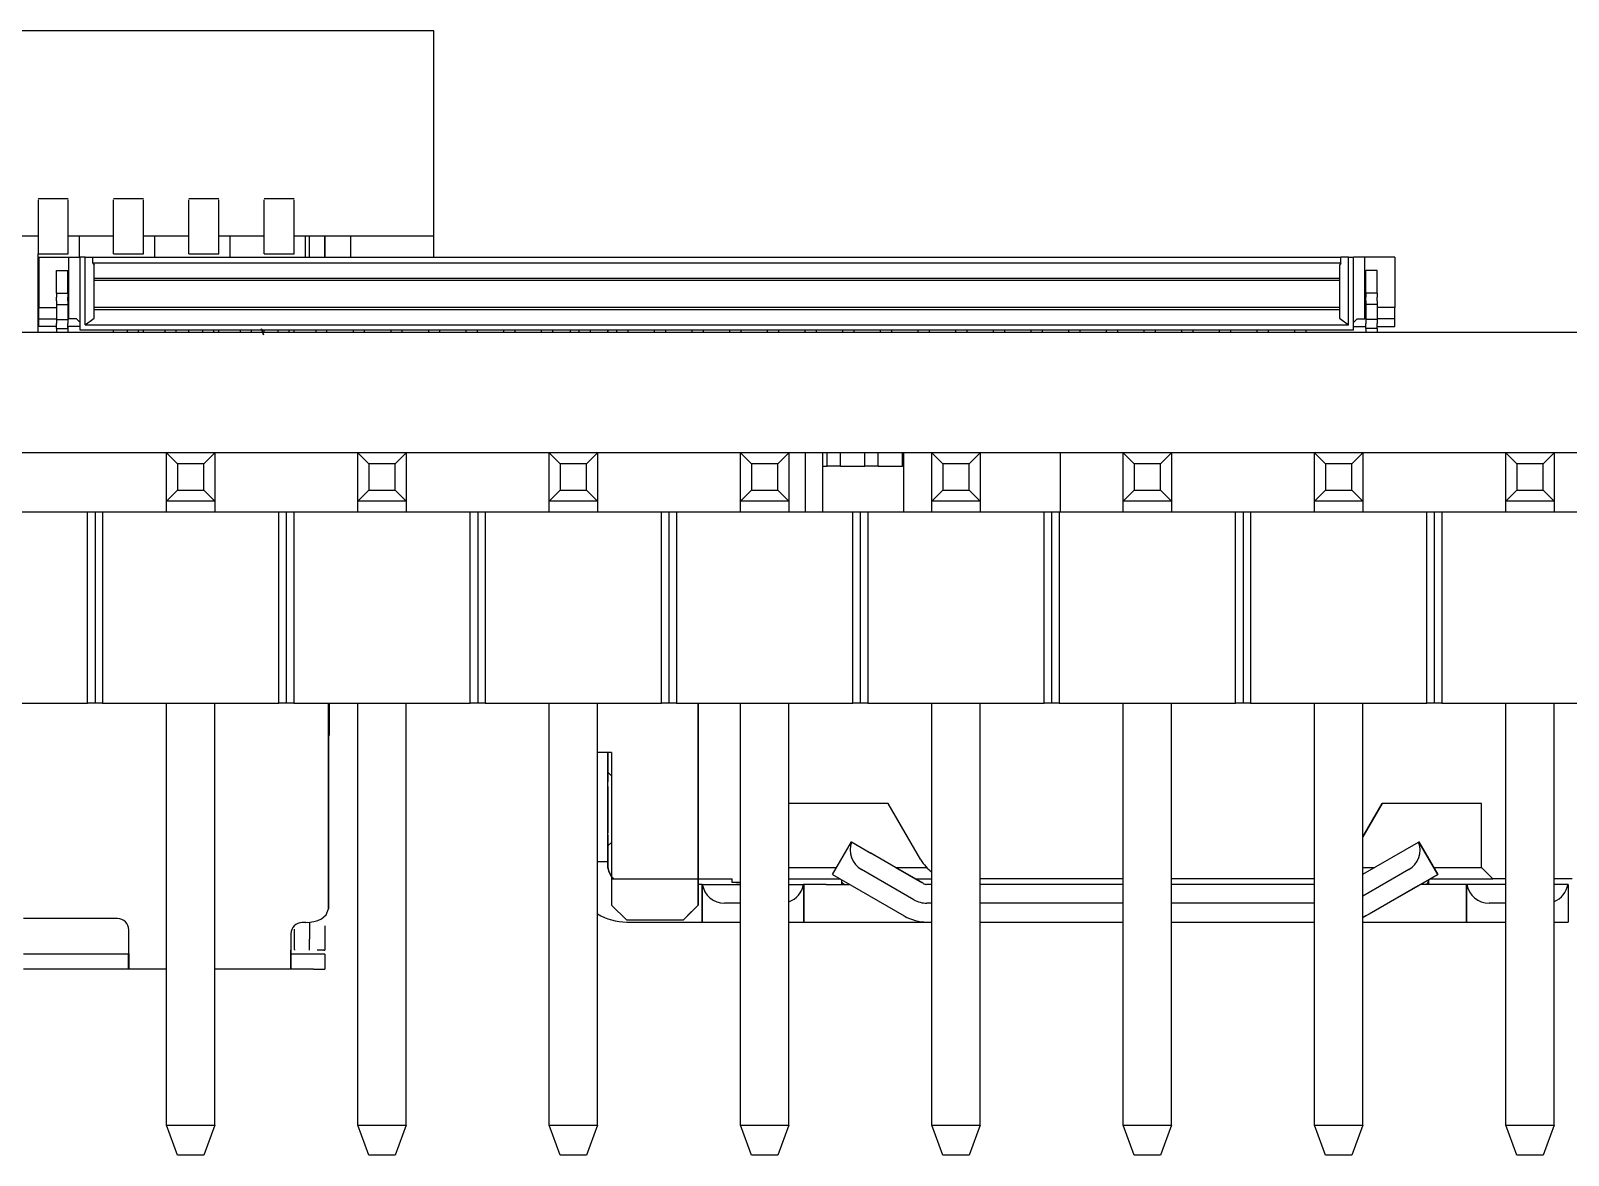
# Model space of a CAD drawing. Header units: millimetres. Extents: x 2 to 1109, y 2 to 430.
# Drawn here: x 104.71 to 125.12, y 259.17 to 274.09 of the extents above; entities that cross this region are included whole.
import ezdxf

# ---------------------------------------------------------------- set-up
doc = ezdxf.new("R2010")
doc.units = ezdxf.units.MM
doc.header["$LTSCALE"] = 0.5
doc.layers.add('几何体', color=7, linetype='Continuous')

msp = doc.modelspace()

# ---------------------------------------------------------------- linework, layer by layer
at = {"layer": '几何体'}
for p, q in [((110.063, 274.091), (94.963, 274.091)), ((110.06, 274.091), (110.06, 271.364)), ((105.21, 271.858), (104.81, 271.858)), ((104.81, 271.847), (104.81, 271.132)), ((105.21, 271.132), (105.21, 271.847)), ((106.21, 271.858), (105.81, 271.858)), ((105.81, 271.132), (105.81, 271.847)), ((106.21, 271.132), (106.21, 271.847)), ((107.21, 271.858), (106.81, 271.858)), ((106.81, 271.132), (106.81, 271.847)), ((107.21, 271.132), (107.21, 271.847)), ((108.21, 271.858), (107.81, 271.858)), ((107.81, 271.132), (107.81, 271.847)), ((108.21, 271.132), (108.21, 271.847)), ((104.81, 271.364), (104.21, 271.364)), ((105.81, 271.364), (105.21, 271.364)), ((105.36, 271.087), (105.36, 271.364)), ((106.81, 271.364), (106.21, 271.364)), ((106.36, 271.087), (106.36, 271.364)), ((107.81, 271.364), (107.21, 271.364)), ((107.36, 271.087), (107.36, 271.364)), ((110.06, 271.364), (108.21, 271.364)), ((108.36, 271.087), (108.36, 271.364)), ((108.416, 271.087), (108.416, 271.364)), ((108.416, 271.087), (108.416, 271.364)), ((108.616, 271.087), (108.616, 271.364)), ((108.616, 271.364), (108.616, 271.087)), ((108.616, 271.087), (108.616, 271.364)), ((108.96, 271.364), (108.96, 271.087)), ((110.06, 271.364), (110.06, 271.087)), ((104.81, 270.402), (104.81, 271.132)), ((104.81, 271.132), (105.21, 271.132)), ((104.821, 271.087), (104.821, 270.417)), ((104.821, 271.087), (105.219, 271.087)), ((105.219, 270.267), (105.219, 271.087)), ((105.219, 271.087), (105.369, 271.087)), ((105.369, 270.217), (105.369, 271.087)), ((105.436, 271.087), (105.369, 271.087)), ((105.436, 270.187), (105.436, 271.087)), ((105.436, 271.087), (105.536, 271.087)), ((105.536, 271.007), (105.536, 271.087)), ((105.536, 271.087), (122.106, 271.087)), ((105.81, 271.132), (106.21, 271.132)), ((106.81, 271.132), (107.21, 271.132)), ((107.81, 271.132), (108.21, 271.132)), ((122.106, 271.007), (122.106, 271.087)), ((122.206, 271.087), (122.106, 271.087)), ((122.206, 270.187), (122.206, 271.087)), ((122.206, 271.087), (122.274, 271.087)), ((122.274, 270.217), (122.274, 271.087)), ((122.424, 271.087), (122.274, 271.087)), ((122.424, 270.267), (122.424, 271.087)), ((122.821, 271.087), (122.424, 271.087)), ((122.821, 271.087), (122.821, 270.417)), ((105.056, 270.907), (105.206, 270.907)), ((105.056, 270.607), (105.056, 270.907)), ((105.206, 270.607), (105.206, 270.907)), ((105.536, 271.007), (105.556, 270.981)), ((122.106, 271.007), (105.536, 271.007)), ((105.556, 270.276), (105.556, 270.981)), ((122.106, 271.007), (122.086, 270.981)), ((122.086, 270.981), (122.086, 270.276)), ((122.586, 270.907), (122.436, 270.907)), ((122.436, 270.607), (122.436, 270.907)), ((122.586, 270.607), (122.586, 270.907)), ((105.556, 270.807), (122.086, 270.807)), ((122.086, 270.777), (105.556, 270.777)), ((105.056, 270.607), (105.206, 270.607)), ((105.056, 270.607), (105.056, 270.557)), ((105.056, 270.507), (105.056, 270.557)), ((105.056, 270.507), (105.056, 270.457)), ((105.056, 270.457), (105.206, 270.457)), ((105.056, 270.457), (105.056, 270.257)), ((105.206, 270.607), (105.206, 270.557)), ((105.206, 270.507), (105.206, 270.557)), ((105.206, 270.507), (105.206, 270.457)), ((105.206, 270.457), (105.206, 270.257)), ((122.586, 270.607), (122.436, 270.607)), ((122.436, 270.607), (122.436, 270.557)), ((122.436, 270.507), (122.436, 270.557)), ((122.436, 270.507), (122.436, 270.457)), ((122.586, 270.457), (122.436, 270.457)), ((122.436, 270.457), (122.436, 270.257)), ((122.586, 270.607), (122.586, 270.557)), ((122.586, 270.507), (122.586, 270.557)), ((122.586, 270.507), (122.586, 270.457)), ((122.586, 270.457), (122.586, 270.257)), ((104.81, 270.087), (104.81, 270.402)), ((104.821, 270.267), (104.821, 270.417)), ((104.821, 270.417), (105.056, 270.417)), ((104.821, 270.267), (105.056, 270.267)), ((104.821, 270.167), (104.821, 270.267)), ((105.056, 270.257), (105.206, 270.257)), ((105.056, 270.257), (105.056, 270.207)), ((105.206, 270.417), (105.219, 270.417)), ((105.206, 270.267), (105.219, 270.267)), ((105.206, 270.257), (105.206, 270.207)), ((105.319, 270.267), (105.219, 270.267)), ((105.369, 270.217), (105.319, 270.267)), ((105.436, 270.187), (105.556, 270.276)), ((122.086, 270.417), (105.556, 270.417)), ((122.086, 270.387), (105.556, 270.387)), ((122.086, 270.276), (122.206, 270.187)), ((122.274, 270.217), (122.324, 270.267)), ((122.324, 270.267), (122.424, 270.267)), ((122.436, 270.417), (122.424, 270.417)), ((122.436, 270.267), (122.424, 270.267)), ((122.586, 270.257), (122.436, 270.257)), ((122.436, 270.257), (122.436, 270.207)), ((122.821, 270.417), (122.586, 270.417)), ((122.821, 270.267), (122.586, 270.267)), ((122.586, 270.257), (122.586, 270.207)), ((122.821, 270.267), (122.821, 270.417)), ((122.821, 270.167), (122.821, 270.267)), ((134.931, 270.087), (73.691, 270.087)), ((105.056, 270.167), (104.821, 270.167)), ((105.056, 270.137), (105.056, 270.207)), ((105.056, 270.137), (105.206, 270.137)), ((105.056, 270.137), (105.056, 270.087)), ((105.206, 270.137), (105.206, 270.207)), ((105.369, 270.167), (105.206, 270.167)), ((105.206, 270.137), (105.206, 270.087)), ((105.21, 270.087), (105.21, 270.167)), ((105.369, 270.117), (105.369, 270.217)), ((122.274, 270.117), (105.369, 270.117)), ((105.436, 270.187), (122.206, 270.187)), ((105.81, 270.087), (105.81, 270.117)), ((105.996, 270.087), (105.996, 270.117)), ((106.146, 270.087), (106.146, 270.117)), ((106.21, 270.087), (106.21, 270.117)), ((106.496, 270.087), (106.496, 270.117)), ((106.646, 270.087), (106.646, 270.117)), ((106.81, 270.087), (106.81, 270.117)), ((106.996, 270.087), (106.996, 270.117)), ((107.146, 270.087), (107.146, 270.117)), ((107.21, 270.087), (107.21, 270.117)), ((107.496, 270.087), (107.496, 270.117)), ((107.646, 270.087), (107.646, 270.117)), ((107.803, 270.055), (107.775, 270.136)), ((107.775, 270.136), (107.803, 270.055)), ((107.81, 270.087), (107.81, 270.117)), ((107.996, 270.087), (107.996, 270.117)), ((108.146, 270.087), (108.146, 270.117)), ((108.21, 270.087), (108.21, 270.117)), ((108.496, 270.117), (108.496, 270.087)), ((108.646, 270.087), (108.646, 270.117)), ((108.996, 270.087), (108.996, 270.117)), ((109.146, 270.087), (109.146, 270.117)), ((109.496, 270.087), (109.496, 270.117)), ((109.646, 270.087), (109.646, 270.117)), ((109.996, 270.087), (109.996, 270.117)), ((110.146, 270.087), (110.146, 270.117)), ((110.496, 270.087), (110.496, 270.117)), ((110.646, 270.087), (110.646, 270.117)), ((110.996, 270.087), (110.996, 270.117)), ((111.146, 270.087), (111.146, 270.117)), ((111.496, 270.087), (111.496, 270.117)), ((111.646, 270.087), (111.646, 270.117)), ((111.875, 270.117), (111.875, 270.087)), ((111.996, 270.087), (111.996, 270.117)), ((112.146, 270.087), (112.146, 270.117)), ((112.375, 270.087), (112.375, 270.117)), ((112.375, 270.087), (112.375, 270.117)), ((112.375, 270.087), (112.375, 270.117)), ((112.375, 270.117), (112.375, 270.087)), ((112.496, 270.087), (112.496, 270.117)), ((112.646, 270.087), (112.646, 270.117)), ((112.996, 270.087), (112.996, 270.117)), ((113.146, 270.087), (113.146, 270.117)), ((113.496, 270.087), (113.496, 270.117)), ((113.646, 270.087), (113.646, 270.117)), ((113.996, 270.087), (113.996, 270.117)), ((114.146, 270.087), (114.146, 270.117)), ((114.496, 270.087), (114.496, 270.117)), ((114.646, 270.087), (114.646, 270.117)), ((114.996, 270.087), (114.996, 270.117)), ((115.146, 270.087), (115.146, 270.117)), ((115.496, 270.087), (115.496, 270.117)), ((115.646, 270.087), (115.646, 270.117)), ((115.996, 270.087), (115.996, 270.117)), ((116.146, 270.087), (116.146, 270.117)), ((116.496, 270.087), (116.496, 270.117)), ((116.646, 270.087), (116.646, 270.117)), ((116.996, 270.087), (116.996, 270.117)), ((117.146, 270.087), (117.146, 270.117)), ((117.496, 270.087), (117.496, 270.117)), ((117.646, 270.087), (117.646, 270.117)), ((117.996, 270.087), (117.996, 270.117)), ((118.146, 270.087), (118.146, 270.117)), ((118.496, 270.087), (118.496, 270.117)), ((118.646, 270.087), (118.646, 270.117)), ((118.996, 270.087), (118.996, 270.117)), ((119.146, 270.087), (119.146, 270.117)), ((119.496, 270.087), (119.496, 270.117)), ((119.646, 270.087), (119.646, 270.117)), ((119.996, 270.087), (119.996, 270.117)), ((120.146, 270.087), (120.146, 270.117)), ((120.496, 270.087), (120.496, 270.117)), ((120.646, 270.087), (120.646, 270.117)), ((120.996, 270.087), (120.996, 270.117)), ((121.146, 270.087), (121.146, 270.117)), ((121.496, 270.087), (121.496, 270.117)), ((121.646, 270.087), (121.646, 270.117)), ((122.274, 270.117), (122.274, 270.217)), ((122.274, 270.167), (122.436, 270.167)), ((122.436, 270.137), (122.436, 270.207)), ((122.586, 270.137), (122.436, 270.137)), ((122.436, 270.137), (122.436, 270.087)), ((122.586, 270.137), (122.586, 270.207)), ((122.586, 270.167), (122.821, 270.167)), ((122.586, 270.137), (122.586, 270.087)), ((163.366, 268.487), (73.691, 268.487)), ((106.663, 268.342), (106.517, 268.487)), ((106.517, 267.847), (106.517, 268.487)), ((107.157, 268.487), (107.012, 268.342)), ((107.157, 268.487), (107.157, 267.847)), ((109.203, 268.342), (109.057, 268.487)), ((109.057, 267.847), (109.057, 268.487)), ((109.697, 268.487), (109.552, 268.342)), ((109.697, 268.487), (109.697, 267.847)), ((111.743, 268.342), (111.597, 268.487)), ((111.597, 267.847), (111.597, 268.487)), ((112.237, 268.487), (112.092, 268.342)), ((112.237, 268.487), (112.237, 267.847)), ((114.283, 268.342), (114.137, 268.487)), ((114.137, 267.847), (114.137, 268.487)), ((114.777, 268.487), (114.632, 268.342)), ((114.777, 268.487), (114.777, 267.847)), ((114.999, 267.707), (114.999, 268.487)), ((115.227, 267.707), (115.227, 268.487)), ((115.285, 268.312), (115.285, 268.487)), ((115.465, 268.312), (115.465, 268.487)), ((115.785, 268.312), (115.785, 268.487)), ((115.965, 268.312), (115.965, 268.487)), ((116.285, 268.312), (116.285, 268.487)), ((116.303, 267.707), (116.303, 268.487)), ((116.823, 268.342), (116.677, 268.487)), ((116.677, 267.847), (116.677, 268.487)), ((117.317, 268.487), (117.172, 268.342)), ((117.317, 268.487), (117.317, 267.847)), ((118.385, 267.707), (118.385, 268.487)), ((118.385, 267.707), (118.385, 268.487)), ((119.363, 268.342), (119.217, 268.487)), ((119.217, 267.847), (119.217, 268.487)), ((119.857, 268.487), (119.712, 268.342)), ((119.857, 268.487), (119.857, 267.847)), ((121.903, 268.342), (121.757, 268.487)), ((121.757, 267.847), (121.757, 268.487)), ((122.397, 268.487), (122.252, 268.342)), ((122.397, 268.487), (122.397, 267.847)), ((124.443, 268.342), (124.297, 268.487)), ((124.297, 267.847), (124.297, 268.487)), ((124.937, 268.487), (124.792, 268.342)), ((124.937, 268.487), (124.937, 267.847)), ((106.663, 268.342), (106.663, 267.993)), ((107.012, 268.342), (106.663, 268.342)), ((107.012, 267.993), (107.012, 268.342)), ((109.203, 268.342), (109.203, 267.993)), ((109.552, 268.342), (109.203, 268.342)), ((109.552, 267.993), (109.552, 268.342)), ((111.743, 268.342), (111.743, 267.993)), ((112.092, 268.342), (111.743, 268.342)), ((112.092, 267.993), (112.092, 268.342)), ((114.283, 268.342), (114.283, 267.993)), ((114.632, 268.342), (114.283, 268.342)), ((114.632, 267.993), (114.632, 268.342)), ((115.227, 268.312), (115.285, 268.312)), ((115.465, 268.312), (115.285, 268.312)), ((115.465, 268.312), (115.465, 268.312)), ((115.465, 268.312), (115.785, 268.312)), ((115.965, 268.312), (115.785, 268.312)), ((115.965, 268.312), (115.965, 268.312)), ((115.965, 268.312), (116.285, 268.312)), ((116.303, 268.312), (116.285, 268.312)), ((116.823, 268.342), (116.823, 267.993)), ((117.172, 268.342), (116.823, 268.342)), ((117.172, 267.993), (117.172, 268.342)), ((119.363, 268.342), (119.363, 267.993)), ((119.712, 268.342), (119.363, 268.342)), ((119.712, 267.993), (119.712, 268.342)), ((121.903, 268.342), (121.903, 267.993)), ((122.252, 268.342), (121.903, 268.342)), ((122.252, 267.993), (122.252, 268.342)), ((124.443, 268.342), (124.443, 267.993)), ((124.792, 268.342), (124.443, 268.342)), ((124.792, 267.993), (124.792, 268.342)), ((106.663, 267.993), (106.517, 267.847)), ((107.157, 267.847), (106.517, 267.847)), ((106.517, 267.707), (106.517, 267.847)), ((106.663, 267.993), (107.012, 267.993)), ((107.157, 267.847), (107.012, 267.993)), ((107.157, 267.847), (107.157, 267.707)), ((109.203, 267.993), (109.057, 267.847)), ((109.697, 267.847), (109.057, 267.847)), ((109.057, 267.707), (109.057, 267.847)), ((109.203, 267.993), (109.552, 267.993)), ((109.697, 267.847), (109.552, 267.993)), ((109.697, 267.847), (109.697, 267.707)), ((111.743, 267.993), (111.597, 267.847)), ((112.237, 267.847), (111.597, 267.847)), ((111.597, 267.707), (111.597, 267.847)), ((111.743, 267.993), (112.092, 267.993)), ((112.237, 267.847), (112.092, 267.993)), ((112.237, 267.847), (112.237, 267.707)), ((114.283, 267.993), (114.137, 267.847)), ((114.777, 267.847), (114.137, 267.847)), ((114.137, 267.707), (114.137, 267.847)), ((114.283, 267.993), (114.632, 267.993)), ((114.777, 267.847), (114.632, 267.993)), ((114.777, 267.847), (114.777, 267.707)), ((116.823, 267.993), (116.677, 267.847)), ((117.317, 267.847), (116.677, 267.847)), ((116.677, 267.707), (116.677, 267.847)), ((116.823, 267.993), (117.172, 267.993)), ((117.317, 267.847), (117.172, 267.993)), ((117.317, 267.847), (117.317, 267.707)), ((119.363, 267.993), (119.217, 267.847)), ((119.857, 267.847), (119.217, 267.847)), ((119.217, 267.707), (119.217, 267.847)), ((119.363, 267.993), (119.712, 267.993)), ((119.857, 267.847), (119.712, 267.993)), ((119.857, 267.847), (119.857, 267.707)), ((121.903, 267.993), (121.757, 267.847)), ((122.397, 267.847), (121.757, 267.847)), ((121.757, 267.707), (121.757, 267.847)), ((121.903, 267.993), (122.252, 267.993)), ((122.397, 267.847), (122.252, 267.993)), ((122.397, 267.847), (122.397, 267.707)), ((124.443, 267.993), (124.297, 267.847)), ((124.937, 267.847), (124.297, 267.847)), ((124.297, 267.707), (124.297, 267.847)), ((124.443, 267.993), (124.792, 267.993)), ((124.937, 267.847), (124.792, 267.993)), ((124.937, 267.847), (124.937, 267.707)), ((103.127, 267.707), (105.467, 267.707)), ((105.467, 265.167), (105.467, 267.707)), ((105.467, 267.707), (105.567, 267.707)), ((105.567, 267.707), (105.567, 265.167)), ((105.567, 267.707), (105.667, 267.707)), ((105.667, 267.707), (105.667, 265.167)), ((105.667, 267.707), (108.007, 267.707)), ((108.007, 265.167), (108.007, 267.707)), ((108.007, 267.707), (108.107, 267.707)), ((108.107, 265.167), (108.107, 267.707)), ((108.107, 267.707), (108.207, 267.707)), ((108.207, 267.707), (108.207, 265.167)), ((108.207, 267.707), (110.547, 267.707)), ((110.547, 265.167), (110.547, 267.707)), ((110.547, 267.707), (110.647, 267.707)), ((110.647, 267.707), (110.647, 265.167)), ((110.647, 267.707), (110.747, 267.707)), ((110.747, 267.707), (110.747, 265.167)), ((110.747, 267.707), (113.087, 267.707)), ((113.087, 265.167), (113.087, 267.707)), ((113.087, 267.707), (113.187, 267.707)), ((113.187, 265.167), (113.187, 267.707)), ((113.187, 267.707), (113.287, 267.707)), ((113.287, 267.707), (113.287, 265.167)), ((113.287, 267.707), (115.627, 267.707)), ((115.627, 265.167), (115.627, 267.707)), ((115.627, 267.707), (115.727, 267.707)), ((115.727, 265.167), (115.727, 267.707)), ((115.727, 267.707), (115.827, 267.707)), ((115.827, 267.707), (115.827, 265.167)), ((115.827, 267.707), (118.167, 267.707)), ((118.167, 265.167), (118.167, 267.707)), ((118.167, 267.707), (118.267, 267.707)), ((118.267, 265.167), (118.267, 267.707)), ((118.267, 267.707), (118.367, 267.707)), ((118.367, 267.707), (118.367, 265.167)), ((118.367, 267.707), (120.707, 267.707)), ((120.707, 265.167), (120.707, 267.707)), ((120.707, 267.707), (120.807, 267.707)), ((120.807, 267.707), (120.807, 265.167)), ((120.807, 267.707), (120.907, 267.707)), ((120.907, 267.707), (120.907, 265.167)), ((120.907, 267.707), (123.247, 267.707)), ((123.247, 265.167), (123.247, 267.707)), ((123.247, 267.707), (123.347, 267.707)), ((123.347, 265.167), (123.347, 267.707)), ((123.347, 267.707), (123.447, 267.707)), ((123.447, 267.707), (123.447, 265.167)), ((123.447, 267.707), (125.787, 267.707)), ((103.127, 265.167), (105.467, 265.167)), ((105.567, 265.167), (105.467, 265.167)), ((105.667, 265.167), (105.567, 265.167)), ((105.667, 265.167), (108.007, 265.167)), ((106.517, 259.567), (106.517, 265.167)), ((107.157, 259.567), (107.157, 265.167)), ((108.107, 265.167), (108.007, 265.167)), ((108.207, 265.167), (108.107, 265.167)), ((108.207, 265.167), (110.547, 265.167)), ((108.666, 262.437), (108.666, 265.167)), ((108.666, 265.167), (108.666, 264.659)), ((108.676, 265.167), (108.676, 264.737)), ((109.057, 259.567), (109.057, 265.167)), ((109.697, 259.567), (109.697, 265.167)), ((110.647, 265.167), (110.547, 265.167)), ((110.747, 265.167), (110.647, 265.167)), ((110.747, 265.167), (113.087, 265.167)), ((111.597, 259.567), (111.597, 265.167)), ((112.237, 259.567), (112.237, 265.167)), ((113.187, 265.167), (113.087, 265.167)), ((113.287, 265.167), (113.187, 265.167)), ((113.287, 265.167), (115.627, 265.167)), ((113.575, 262.837), (113.575, 265.167)), ((113.575, 265.167), (113.575, 262.837)), ((114.137, 259.567), (114.137, 265.167)), ((114.777, 259.567), (114.777, 265.167)), ((115.727, 265.167), (115.627, 265.167)), ((115.827, 265.167), (115.727, 265.167)), ((115.827, 265.167), (118.167, 265.167)), ((116.677, 259.567), (116.677, 265.167)), ((117.317, 259.567), (117.317, 265.167)), ((118.267, 265.167), (118.167, 265.167)), ((118.367, 265.167), (118.267, 265.167)), ((118.367, 265.167), (120.707, 265.167)), ((119.217, 259.567), (119.217, 265.167)), ((119.857, 259.567), (119.857, 265.167)), ((120.807, 265.167), (120.707, 265.167)), ((120.907, 265.167), (120.807, 265.167)), ((120.907, 265.167), (123.247, 265.167)), ((121.757, 259.567), (121.757, 265.167)), ((122.397, 259.567), (122.397, 265.167)), ((123.347, 265.167), (123.247, 265.167)), ((123.447, 265.167), (123.347, 265.167)), ((123.447, 265.167), (125.787, 265.167)), ((124.297, 259.567), (124.297, 265.167)), ((124.937, 259.567), (124.937, 265.167)), ((108.666, 264.737), (108.666, 263.844)), ((108.666, 264.659), (108.666, 264.509)), ((108.666, 264.509), (108.666, 264.659)), ((108.666, 264.509), (108.666, 264.509)), ((112.425, 264.512), (112.237, 264.512)), ((112.375, 264.512), (112.375, 264.125)), ((112.375, 264.512), (112.375, 264.462)), ((112.375, 264.462), (112.375, 264.512)), ((112.375, 264.512), (112.375, 264.262)), ((112.425, 264.512), (112.425, 262.837)), ((112.375, 264.262), (112.375, 264.255)), ((112.375, 263.27), (112.375, 264.255)), ((112.375, 263.362), (112.375, 264.212)), ((112.375, 264.125), (112.375, 264.132)), ((112.377, 264.248), (112.425, 264.201)), ((112.375, 264.062), (112.375, 263.447)), ((112.375, 264.062), (112.375, 263.447)), ((108.666, 263.844), (108.666, 263.715)), ((108.666, 263.715), (108.666, 262.437)), ((116.095, 263.837), (114.777, 263.837)), ((116.53, 263.087), (116.095, 263.837)), ((122.655, 263.837), (122.397, 263.394)), ((122.397, 263.394), (122.655, 263.837)), ((123.975, 263.837), (122.655, 263.837)), ((122.655, 263.837), (122.655, 263.837)), ((123.975, 262.987), (123.975, 263.837)), ((112.375, 263.418), (112.375, 263.062)), ((112.375, 263.412), (112.375, 263.418)), ((112.375, 263.062), (112.375, 263.362)), ((112.425, 263.32), (112.377, 263.277)), ((115.358, 262.893), (115.608, 263.326)), ((115.611, 263.324), (115.608, 263.326)), ((115.608, 263.326), (115.608, 263.326)), ((115.608, 263.326), (115.867, 263.176)), ((116.56, 262.776), (115.611, 263.324)), ((122.397, 262.896), (123.138, 263.324)), ((123.141, 263.326), (123.138, 263.324)), ((123.141, 263.326), (123.391, 262.893)), ((123.391, 262.893), (123.141, 263.326)), ((123.141, 263.326), (123.141, 263.326)), ((112.375, 263.27), (112.375, 263.262)), ((112.375, 263.262), (112.375, 263.012)), ((116.194, 262.987), (115.867, 263.176)), ((112.375, 263.062), (112.237, 263.062)), ((112.375, 263.012), (112.375, 263.062)), ((112.375, 263.062), (112.375, 263.062)), ((112.375, 263.012), (112.375, 263.012)), ((114.777, 262.987), (115.412, 262.987)), ((116.435, 262.559), (115.742, 262.959)), ((116.194, 262.987), (116.517, 262.801)), ((116.194, 262.987), (116.605, 262.987)), ((122.397, 262.987), (122.555, 262.987)), ((123.007, 262.959), (122.397, 262.607)), ((123.337, 262.987), (123.975, 262.987)), ((124.125, 262.837), (123.975, 262.987)), ((112.425, 262.837), (113.575, 262.837)), ((112.425, 262.837), (112.425, 262.487)), ((113.575, 262.837), (113.575, 262.837)), ((113.575, 262.837), (114.025, 262.837)), ((113.575, 262.837), (113.575, 262.487)), ((113.575, 262.487), (113.575, 262.837)), ((113.625, 262.762), (113.575, 262.762)), ((113.625, 262.262), (113.625, 262.762)), ((113.629, 262.762), (113.625, 262.762)), ((113.625, 262.762), (113.625, 262.262)), ((113.629, 262.762), (114.137, 262.762)), ((114.025, 262.787), (114.025, 262.837)), ((114.137, 262.787), (114.025, 262.787)), ((114.137, 262.762), (114.075, 262.762)), ((114.777, 262.837), (115.454, 262.837)), ((114.777, 262.762), (114.97, 262.762)), ((114.975, 262.762), (114.97, 262.762)), ((114.975, 262.762), (114.975, 262.262)), ((114.975, 262.262), (114.975, 262.762)), ((115.275, 262.762), (114.975, 262.762)), ((115.275, 262.762), (115.583, 262.762)), ((115.358, 262.893), (115.617, 262.743)), ((115.475, 262.825), (115.475, 262.762)), ((115.487, 262.789), (115.477, 262.824)), ((115.487, 262.762), (115.487, 262.789)), ((115.617, 262.743), (116.31, 262.343)), ((116.454, 262.837), (116.677, 262.837)), ((116.517, 262.801), (116.56, 262.776)), ((116.677, 262.762), (116.61, 262.762)), ((119.217, 262.837), (117.317, 262.837)), ((119.217, 262.762), (117.317, 262.762)), ((121.757, 262.837), (119.857, 262.837)), ((121.757, 262.762), (119.857, 262.762)), ((122.439, 262.343), (123.132, 262.743)), ((123.132, 262.743), (122.482, 262.368)), ((123.132, 262.743), (123.391, 262.893)), ((123.391, 262.893), (123.132, 262.743)), ((123.475, 262.762), (123.166, 262.762)), ((123.272, 262.824), (123.262, 262.789)), ((123.262, 262.789), (123.262, 262.762)), ((123.275, 262.762), (123.275, 262.825)), ((123.296, 262.837), (124.125, 262.837)), ((123.391, 262.893), (123.391, 262.893)), ((123.775, 262.762), (123.475, 262.762)), ((123.775, 262.262), (123.775, 262.762)), ((123.779, 262.762), (123.775, 262.762)), ((123.775, 262.762), (123.775, 262.262)), ((124.297, 262.762), (123.779, 262.762)), ((124.297, 262.837), (124.125, 262.837)), ((125.175, 262.837), (124.937, 262.837)), ((125.12, 262.762), (124.937, 262.762)), ((125.125, 262.762), (125.12, 262.762)), ((125.125, 262.762), (125.125, 262.262)), ((112.625, 262.287), (112.425, 262.487)), ((113.575, 262.487), (113.375, 262.287)), ((113.575, 262.487), (113.575, 262.487)), ((114.137, 262.512), (113.925, 262.512)), ((116.677, 262.512), (116.61, 262.512)), ((119.217, 262.512), (117.317, 262.512)), ((121.757, 262.512), (119.857, 262.512)), ((124.297, 262.512), (124.075, 262.512)), ((105.866, 262.309), (104.617, 262.309)), ((113.375, 262.287), (112.625, 262.287)), ((113.375, 262.287), (113.487, 262.4)), ((113.375, 262.287), (113.375, 262.287)), ((122.397, 262.323), (122.439, 262.343)), ((122.482, 262.368), (122.439, 262.343)), ((106.016, 261.887), (106.016, 262.159)), ((108.166, 262.107), (108.166, 261.887)), ((108.166, 262.107), (108.166, 262.107)), ((108.166, 262.107), (108.166, 261.887)), ((108.216, 262.037), (108.216, 262.169)), ((108.366, 262.257), (108.316, 262.257)), ((108.316, 262.257), (108.316, 262.257)), ((108.416, 262.259), (108.416, 262.037)), ((108.616, 262.212), (108.616, 262.062)), ((112.625, 262.262), (113.125, 262.262)), ((113.125, 262.262), (113.325, 262.262)), ((113.325, 262.262), (113.625, 262.262)), ((113.625, 262.262), (113.925, 262.262)), ((113.925, 262.262), (114.137, 262.262)), ((114.075, 262.262), (114.137, 262.262)), ((114.777, 262.262), (114.975, 262.262)), ((114.975, 262.262), (115.275, 262.262)), ((115.275, 262.262), (116.425, 262.262)), ((115.512, 262.262), (115.674, 262.262)), ((116.425, 262.262), (116.61, 262.262)), ((116.61, 262.262), (116.677, 262.262)), ((117.317, 262.262), (119.217, 262.262)), ((119.857, 262.262), (121.757, 262.262)), ((122.397, 262.262), (123.475, 262.262)), ((123.075, 262.262), (123.237, 262.262)), ((123.475, 262.262), (123.775, 262.262)), ((123.775, 262.262), (124.075, 262.262)), ((124.075, 262.262), (124.297, 262.262)), ((124.937, 262.262), (125.125, 262.262)), ((106.016, 261.662), (106.016, 261.887)), ((108.166, 261.638), (108.166, 261.887)), ((108.166, 261.887), (108.166, 261.837)), ((108.216, 261.897), (108.216, 262.037)), ((108.216, 261.897), (108.216, 261.887)), ((108.416, 261.887), (108.416, 262.037)), ((108.606, 261.887), (108.514, 261.887)), ((108.606, 261.887), (108.616, 261.887)), ((108.616, 262.062), (108.616, 262.037)), ((108.616, 262.037), (108.616, 261.887)), ((105.866, 261.837), (104.617, 261.837)), ((106.007, 261.837), (105.866, 261.837)), ((106.007, 261.837), (106.007, 261.638)), ((106.016, 261.842), (106.016, 261.661)), ((108.166, 261.837), (108.166, 261.637)), ((108.466, 261.837), (108.166, 261.837)), ((108.616, 261.837), (108.466, 261.837)), ((108.616, 261.837), (108.616, 261.637)), ((105.866, 261.637), (104.617, 261.637)), ((106.007, 261.637), (105.866, 261.637)), ((106.517, 261.637), (106.007, 261.637)), ((108.166, 261.637), (107.157, 261.637)), ((108.466, 261.637), (108.166, 261.637)), ((108.466, 261.637), (108.616, 261.637)), ((106.517, 259.567), (107.157, 259.567)), ((106.663, 259.167), (106.517, 259.567)), ((107.157, 259.567), (107.012, 259.167)), ((109.203, 259.167), (109.057, 259.567)), ((109.057, 259.567), (109.697, 259.567)), ((109.697, 259.567), (109.552, 259.167)), ((111.743, 259.167), (111.597, 259.567)), ((111.597, 259.567), (112.237, 259.567)), ((112.237, 259.567), (112.092, 259.167)), ((114.137, 259.567), (114.777, 259.567)), ((114.283, 259.167), (114.137, 259.567)), ((114.777, 259.567), (114.632, 259.167)), ((116.823, 259.167), (116.677, 259.567)), ((116.677, 259.567), (117.317, 259.567)), ((117.317, 259.567), (117.172, 259.167)), ((119.363, 259.167), (119.217, 259.567)), ((119.217, 259.567), (119.857, 259.567)), ((119.857, 259.567), (119.712, 259.167)), ((121.757, 259.567), (122.397, 259.567)), ((121.903, 259.167), (121.757, 259.567)), ((122.397, 259.567), (122.252, 259.167)), ((124.443, 259.167), (124.297, 259.567)), ((124.297, 259.567), (124.937, 259.567)), ((124.937, 259.567), (124.792, 259.167)), ((107.012, 259.167), (106.663, 259.167)), ((109.552, 259.167), (109.203, 259.167)), ((112.092, 259.167), (111.743, 259.167)), ((114.632, 259.167), (114.283, 259.167)), ((117.172, 259.167), (116.823, 259.167)), ((119.712, 259.167), (119.363, 259.167)), ((122.252, 259.167), (121.903, 259.167)), ((124.792, 259.167), (124.443, 259.167))]:
    msp.add_line(p, q, dxfattribs=at)
at = {"layer": '几何体', "flags": 128}
for points in [[(112.375, 264.132), (112.375, 264.148), (112.375, 264.191), (112.375, 264.256), (112.375, 264.332), (112.375, 264.409), (112.375, 264.474), (112.375, 264.512)], [(112.375, 264.212), (112.375, 264.271), (112.375, 264.327), (112.375, 264.379), (112.375, 264.425), (112.375, 264.462), (112.375, 264.49), (112.375, 264.507), (112.375, 264.512)], [(112.375, 264.255), (112.375, 264.251), (112.377, 264.248)], [(112.375, 263.062), (112.375, 263.071), (112.375, 263.136), (112.375, 263.212), (112.375, 263.289), (112.375, 263.354), (112.375, 263.397), (112.375, 263.412)], [(112.377, 263.277), (112.375, 263.273), (112.375, 263.27)], [(112.38, 262.962), (112.376, 262.99), (112.375, 263.012)], [(115.512, 262.762), (115.498, 262.771), (115.487, 262.789)], [(123.262, 262.789), (123.248, 262.768), (123.237, 262.762)], [(108.366, 262.257), (108.419, 262.259), (108.472, 262.268), (108.525, 262.284), (108.573, 262.306), (108.636, 262.359), (108.666, 262.437)], [(122.439, 262.343), (122.404, 262.324), (122.397, 262.321)], [(106.016, 261.843), (106.015, 261.84), (106.014, 261.839), (106.007, 261.837)], [(106.016, 261.662), (106.014, 261.644), (106.007, 261.638)]]:
    msp.add_lwpolyline(points, dxfattribs=at)
at = {"layer": '几何体'}
for centre, radius, start, end in [((115.89, 263.218), 0.298, 159.2628, 240.3312), ((122.859, 263.218), 0.298, 299.7005, 20.7054), ((112.609, 263.008), 0.234, 178.8102, 226.5454), ((112.625, 263.012), 0.25, 180.0034, 191.5381), ((112.625, 263.012), 0.25, 191.5369, 216.8696), ((116.963, 263.337), 0.5, 209.9991, 235.1894), ((113.923, 262.81), 0.298, 189.2628, 270.3312), ((114.688, 262.802), 0.285, 288.257, 352.1054), ((116.61, 262.862), 0.1, 240, 270), ((116.61, 262.862), 0.1, 239.9992, 270.0008), ((124.073, 262.81), 0.298, 189.2628, 270.3312), ((124.826, 262.811), 0.298, 291.8317, 350.6191), ((63.742, 312.232), 70.412, 314.94945, 315.05056), ((116.61, 262.862), 0.35, 240, 270), ((105.861, 262.154), 0.155, 1.7616, 88.2356), ((112.625, 263.012), 0.75, 238.8983, 270), ((116.61, 262.862), 0.6, 240, 270), ((108.321, 262.102), 0.155, 91.7625, 178.2374), ((108.321, 262.102), 0.155, 91.7625, 178.2375)]:
    msp.add_arc(centre, radius, start, end, dxfattribs=at)

doc.saveas('drawing.dxf')
